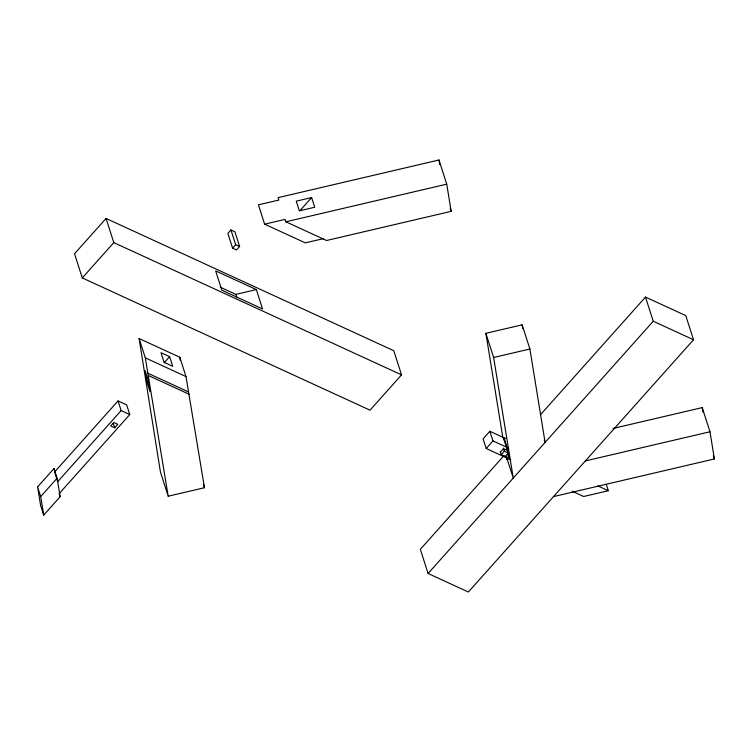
<?xml version="1.0" encoding="UTF-8"?>
<svg xmlns="http://www.w3.org/2000/svg" width="752" height="752" viewBox="0 0 752 752"><rect width="100%" height="100%" fill="white"/><g stroke="black" fill="none" stroke-linecap="round" stroke-linejoin="round"><path stroke-width="1.13" d="M106.051 218.456L74.533 253.772L82.288 277.93L370.012 410.178L401.53 374.863L393.775 350.705L106.051 218.456L113.806 242.623L401.53 374.863M82.288 277.93L113.806 242.623M230.939 229.952L227.865 233.393L232.603 248.151L236.532 249.955L239.615 246.515L234.878 231.757L230.939 229.952L235.677 244.701L239.615 246.515M232.603 248.151L235.677 244.701M37.6 486.911L54.022 468.515L57.124 478.178L60.141 496.696L43.719 515.092L40.617 505.429L37.6 486.911L40.702 496.583L43.719 515.092M118.045 400.919L54.586 472.002L57.697 481.675L121.147 410.583L118.045 400.919L126.674 404.886L129.776 414.549L59.568 493.209M40.702 496.583L57.124 478.178M146.95 382.082L145.07 370.539L148.182 380.211L150.052 391.745L146.95 382.082L148.511 380.324M164.152 362.802L169.632 356.674L160.994 352.707L164.105 362.37L172.734 366.337L169.632 356.674M299.907 210.72L311.638 197.569L314.74 207.242L299.352 210.842L296.25 201.169L311.638 197.569M114.699 427.766L117.773 424.316L113.843 422.511L110.76 425.961L114.699 427.766L113.317 423.47M505.701 438.538L489.872 431.263L483.113 438.83L486.215 448.502L510.758 459.773M486.215 448.502L492.974 440.926L489.872 431.263M500.437 452.102L503.511 448.653L507.44 450.467M506.406 447.243L508.267 453.014L505.184 456.464L501.255 454.659L504.329 451.209L503.314 448.051M503.943 455.665L420.34 549.327L428.095 573.494L468.374 592.003L693.523 339.763L685.768 315.596L645.489 297.087L540.453 414.756M428.095 573.494L653.244 321.245L645.489 297.087M264.638 224.171L285.102 219.377L285.882 221.793L326.565 240.499L451.162 211.35L446.735 184.155L438.98 159.997L278.118 197.635L278.898 200.051L258.434 204.835L264.638 224.171L305.321 242.868L323.52 238.61M285.882 221.793L446.735 184.155M220.233 287.198L235.884 294.389L256.347 289.595L262.551 308.931L221.868 290.225L215.664 270.899L256.347 289.595M502.862 437.683L485.877 333.324L522.142 324.836L529.897 349.003L545.097 442.402L544.326 439.986M485.877 333.324L493.632 357.482L529.897 349.003M168.204 496.207L204.469 487.728L185.998 376.555L179.794 357.228L139.101 338.532L160.449 472.049L168.204 496.207L145.305 357.858L139.101 338.532M613.059 428.461L702.218 407.603L709.973 431.77L714.4 458.955L553.538 496.593M585.385 460.92L709.973 431.77M606.262 484.279L608.33 490.727L583.637 496.499L572.093 491.197M653.244 321.245L693.523 339.763M597.84 485.905L608.33 490.727M492.974 440.926L508.803 448.211M504.329 451.209L508.267 453.014M145.305 357.858L185.998 376.555M147.806 373.199L188.489 391.905M148.576 375.615L189.269 394.321M121.147 410.583L129.776 414.549M713.338 455.656L714.4 458.955M450.11 208.05L451.162 211.35M503.53 438.266L505.899 445.645M507.967 455.75L509.001 458.964L507.121 447.431L504.019 437.767L504.583 441.227M500.24 451.501L501.255 454.659M235.884 294.389L236.918 297.613M203.416 484.429L204.469 487.728M59.107 493.472L60.141 496.696M702.218 407.603L702.96 412.134M522.142 324.836L522.706 328.295M493.632 357.482L513.259 478.075L506.275 456.332L506.81 459.622M438.98 159.997L439.723 164.528M179.794 357.228L180.33 360.518M54.022 468.515L54.304 470.263"/></g></svg>
